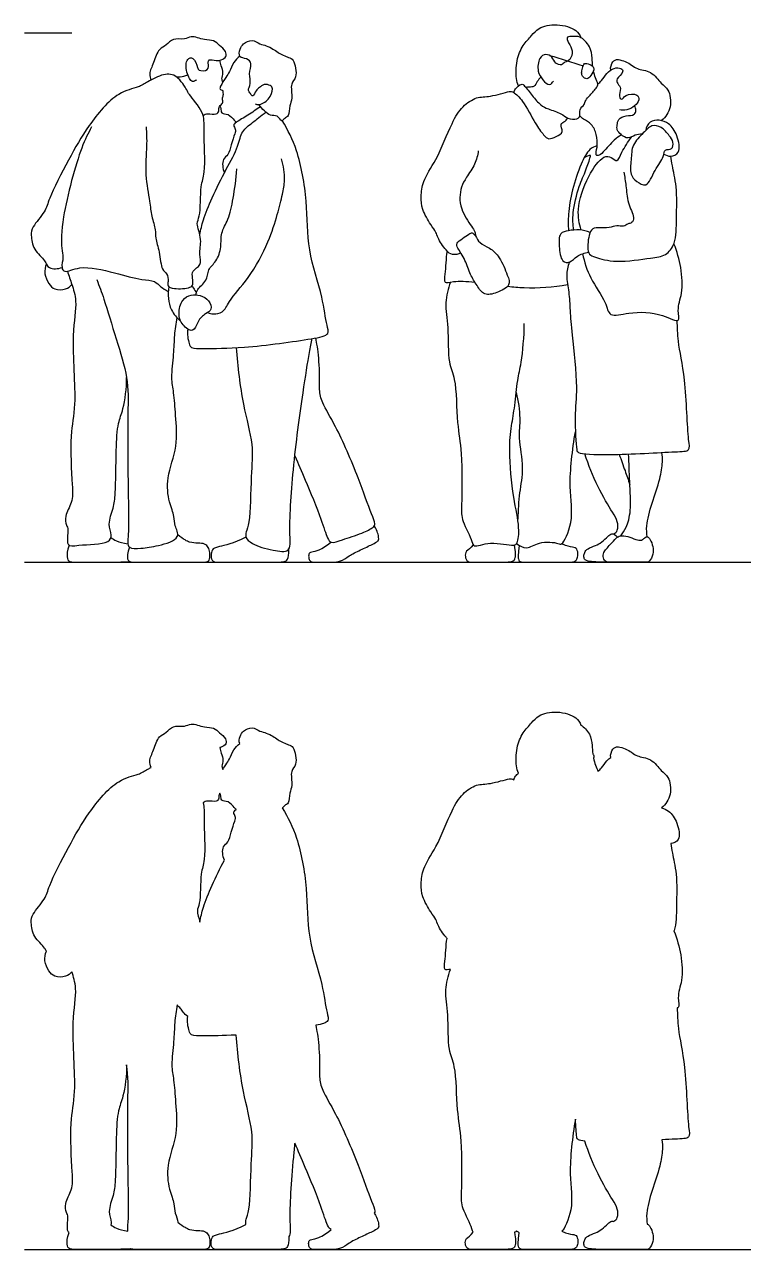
# Model space of a CAD drawing. Header units: millimetres. Extents: x 71.6 to 121.6, y 1.1 to 34.5.
# Drawn here: x 107.972 to 110.284, y 30.583 to 34.522 of the extents above; entities that cross this region are included whole.
import ezdxf

# ---------------------------------------------------------------- set-up
doc = ezdxf.new("R2010")
doc.units = ezdxf.units.MM

msp = doc.modelspace()

# ---------------------------------------------------------------- linework, layer by layer
for points in [[(107.9725, 34.495), (108.1249, 34.495)], [(107.9725, 32.7932), (113.4589, 32.7932)], [(107.9725, 30.5834), (113.4589, 30.5834)]]:
    msp.add_lwpolyline(points)
for points, knots in [([(109.5604, 34.3248), (109.5574, 34.3324), (109.5512, 34.3484), (109.5525, 34.4073), (109.5725, 34.4548), (109.6029, 34.486), (109.6246, 34.5134), (109.6841, 34.527), (109.7477, 34.5076), (109.757, 34.4879), (109.7611, 34.4793)], [0, 0, 0, 0, 0.283038, 0.712404, 1.125836, 1.49474, 1.822881, 2.259993, 2.711597, 3.016029, 3.016029, 3.016029, 3.016029]), ([(108.5251, 34.3434), (108.5214, 34.3409), (108.5102, 34.3316), (108.4907, 34.3688), (108.4906, 34.4128), (108.5177, 34.4182), (108.5289, 34.3837), (108.5312, 34.3736), (108.5665, 34.3711), (108.5622, 34.3975), (108.5641, 34.4125), (108.5893, 34.4038), (108.6044, 34.4076), (108.6236, 34.4172), (108.6199, 34.4374), (108.5991, 34.4546), (108.5811, 34.4725), (108.5504, 34.4707), (108.5077, 34.4882), (108.4878, 34.4715), (108.4481, 34.4801), (108.43, 34.4534), (108.4016, 34.4447), (108.3884, 34.3991), (108.3715, 34.3648), (108.3769, 34.3498), (108.3794, 34.3434)], [0, 0, 0, 0, 0.208315, 0.548519, 0.916453, 1.150456, 1.474956, 1.657639, 1.947152, 2.211364, 2.40069, 2.667261, 2.904916, 3.148846, 3.380225, 3.678245, 3.957445, 4.271942, 4.64709, 4.923525, 5.264369, 5.570689, 5.866985, 6.254035, 6.60628, 6.866829, 6.866829, 6.866829, 6.866829]), ([(108.7139, 34.2669), (108.7176, 34.2654), (108.7262, 34.2611), (108.7604, 34.2787), (108.7726, 34.3152), (108.7637, 34.3269), (108.7414, 34.332), (108.7279, 34.318), (108.7159, 34.3121), (108.707, 34.2856), (108.6986, 34.3014), (108.6885, 34.3098), (108.7025, 34.3328), (108.6916, 34.3627), (108.7061, 34.3958), (108.6876, 34.4142), (108.6592, 34.4141), (108.6647, 34.4445), (108.6746, 34.4608), (108.7045, 34.476), (108.7289, 34.4583), (108.7494, 34.4547), (108.7718, 34.4432), (108.7867, 34.4319), (108.8213, 34.4148), (108.8395, 34.4108), (108.8513, 34.3496), (108.8246, 34.3341), (108.8359, 34.2837), (108.8229, 34.2629), (108.8238, 34.2264), (108.8083, 34.2224), (108.799, 34.2055), (108.7857, 34.2328), (108.7622, 34.2264), (108.7428, 34.2443), (108.7306, 34.2568), (108.7256, 34.2643)], [0, 0, 0, 0, 0.19835, 0.539654, 0.880614, 1.079763, 1.337107, 1.578035, 1.797474, 2.052558, 2.241659, 2.438457, 2.708569, 3.02961, 3.355831, 3.621129, 3.892572, 4.169607, 4.42796, 4.737039, 5.037078, 5.301197, 5.579767, 5.837199, 6.185445, 6.42736, 6.843156, 7.139394, 7.522128, 7.815863, 8.137802, 8.353305, 8.552382, 8.814032, 9.076612, 9.359971, 9.657191, 9.657191, 9.657191, 9.657191]), ([(109.799, 34.3871), (109.798, 34.3957), (109.7965, 34.4175), (109.7933, 34.4509), (109.7586, 34.4863), (109.7376, 34.4818), (109.7122, 34.4852), (109.7215, 34.461), (109.7366, 34.4389), (109.7287, 34.4068), (109.7087, 34.4021), (109.6998, 34.3895), (109.6768, 34.3958), (109.6706, 34.4185), (109.648, 34.4293), (109.6245, 34.4147), (109.6199, 34.3703), (109.6364, 34.3447), (109.6602, 34.3221), (109.6696, 34.3353), (109.6726, 34.34)], [5.187416, 5.187416, 5.187416, 5.187416, 5.434997, 5.784635, 6.161443, 6.426068, 6.668459, 6.909072, 7.214148, 7.516086, 7.76012, 7.96901, 8.216742, 8.48602, 8.747941, 9.02131, 9.384901, 9.708408, 9.998692, 10.230801, 10.230801, 10.230801, 10.230801]), ([(108.6101, 34.3369), (108.6086, 34.3403), (108.605, 34.3479), (108.6135, 34.3667), (108.604, 34.3886), (108.6015, 34.4007), (108.5998, 34.4068)], [0, 0, 0, 0, 0.1917948, 0.4406416, 0.7154057, 0.9638768, 0.9638768, 0.9638768, 0.9638768]), ([(108.6643, 34.4202), (108.6571, 34.4141), (108.6434, 34.4009), (108.6322, 34.3697), (108.6197, 34.3529), (108.6028, 34.325), (108.5989, 34.3139), (108.6067, 34.3104), (108.6098, 34.31)], [0, 0, 0, 0, 0.305192, 0.627262, 0.899348, 1.225417, 1.401378, 1.579126, 1.579126, 1.579126, 1.579126]), ([(109.7682, 34.3895), (109.7667, 34.3847), (109.7636, 34.3727), (109.762, 34.3602), (109.776, 34.3439), (109.791, 34.3523), (109.8019, 34.3725), (109.8039, 34.3839), (109.7902, 34.395), (109.7715, 34.3989), (109.7692, 34.3928), (109.7682, 34.3895)], [0, 0, 0, 0, 0.235583, 0.438572, 0.675698, 0.888701, 1.16229, 1.342689, 1.573509, 1.806892, 1.970779, 1.970779, 1.970779, 1.970779]), ([(109.8566, 34.3753), (109.8556, 34.3844), (109.861, 34.4043), (109.8819, 34.4135), (109.9261, 34.3925), (109.9406, 34.3772), (109.9898, 34.3737), (110.0172, 34.3309), (110.0453, 34.315), (110.0546, 34.2538), (110.0329, 34.2246), (110.0202, 34.2128)], [0, 0, 0, 0, 0.297181, 0.548343, 0.93382, 1.200926, 1.57963, 1.974364, 2.290433, 2.710675, 3.121723, 3.121723, 3.121723, 3.121723]), ([(108.3636, 34.1929), (108.3645, 34.1725), (108.3669, 34.1311), (108.3576, 34.0391), (108.3758, 33.955), (108.3792, 33.9072), (108.395, 33.8621), (108.3921, 33.8345), (108.4079, 33.7911), (108.4111, 33.7338), (108.4318, 33.7223), (108.4352, 33.6964), (108.4306, 33.6795), (108.4548, 33.6703), (108.5044, 33.6739), (108.5153, 33.6856), (108.5132, 33.707), (108.5085, 33.7323), (108.5454, 33.7471), (108.531, 33.7849), (108.5452, 33.8297), (108.5221, 33.8834), (108.5396, 33.9044), (108.5359, 34.0065), (108.5565, 34.043), (108.547, 34.1835), (108.5531, 34.2372), (108.5008, 34.297), (108.4951, 34.3102), (108.4647, 34.3611), (108.4189, 34.3653), (108.3683, 34.3377), (108.3377, 34.3182), (108.266, 34.3058), (108.1733, 34.1946), (108.1172, 34.0924), (108.0505, 33.9652), (108.0413, 33.9208), (107.9969, 33.873), (107.9925, 33.8444), (107.9995, 33.7958), (108.0404, 33.7655), (108.0475, 33.7338), (108.0806, 33.7358), (108.093, 33.7408)], [0, 0, 0, 0, 0.44871, 1.000731, 1.531277, 1.931277, 2.315345, 2.611032, 3.003186, 3.427792, 3.687433, 3.968423, 4.186083, 4.453251, 4.857053, 5.065362, 5.323719, 5.59661, 5.911249, 6.239374, 6.637458, 7.048935, 7.339327, 7.893825, 8.29438, 8.953024, 9.397253, 9.873965, 10.111642, 10.527187, 10.901093, 11.327298, 11.670038, 12.137046, 12.810704, 13.461327, 14.130794, 14.5244, 14.966086, 15.272674, 15.659789, 16.061193, 16.359053, 16.721466, 16.721466, 16.721466, 16.721466]), ([(108.4615, 34.3533), (108.4691, 34.3528), (108.4846, 34.3547), (108.4932, 34.3581), (108.4974, 34.3601)], [0, 0, 0, 0, 0.2749475, 0.487794, 0.487794, 0.487794, 0.487794]), ([(109.5457, 34.3032), (109.5468, 34.3074), (109.5492, 34.3154), (109.5691, 34.3336), (109.5819, 34.3239), (109.604, 34.2923), (109.6312, 34.2623), (109.6555, 34.2496), (109.6984, 34.2375), (109.7164, 34.2187), (109.7489, 34.2155), (109.7607, 34.2277), (109.7539, 34.2496), (109.7733, 34.2635), (109.7742, 34.2784), (109.7907, 34.295), (109.8011, 34.307), (109.8123, 34.3196), (109.817, 34.3309), (109.8076, 34.3501), (109.8029, 34.365), (109.8012, 34.3731)], [0, 0, 0, 0, 0.206898, 0.479821, 0.679258, 1.035125, 1.398432, 1.699318, 2.071184, 2.365941, 2.673339, 2.882573, 3.134969, 3.393068, 3.607884, 3.876026, 4.110459, 4.340021, 4.528643, 4.789866, 5.046768, 5.046768, 5.046768, 5.046768]), ([(109.6318, 34.353), (109.628, 34.3482), (109.6199, 34.3397), (109.6126, 34.3198), (109.5945, 34.3216), (109.5878, 34.3198), (109.5843, 34.3193)], [0, 0, 0, 0, 0.2434735, 0.4893556, 0.713682, 0.8996148, 0.8996148, 0.8996148, 0.8996148]), ([(109.8149, 34.3305), (109.8193, 34.334), (109.8285, 34.3411), (109.8433, 34.3659), (109.8657, 34.3833), (109.8902, 34.3831), (109.9005, 34.3682), (109.8726, 34.3482), (109.8779, 34.3312), (109.8929, 34.3168), (109.8801, 34.292), (109.8933, 34.2766), (109.9034, 34.2989), (109.9436, 34.3006), (109.9497, 34.2785), (109.9343, 34.2581), (109.9086, 34.2451), (109.8924, 34.2461), (109.8848, 34.2478)], [0, 0, 0, 0, 0.23327, 0.536978, 0.83981, 1.106949, 1.302455, 1.608491, 1.828393, 2.072133, 2.357102, 2.552458, 2.794712, 3.128974, 3.361709, 3.639943, 3.942337, 4.21726, 4.21726, 4.21726, 4.21726]), ([(108.5464, 34.2296), (108.5511, 34.2321), (108.5605, 34.238), (108.5896, 34.2301), (108.5988, 34.2434), (108.5952, 34.2604), (108.6135, 34.2675), (108.6066, 34.2842), (108.613, 34.2944), (108.6113, 34.3051), (108.6098, 34.31)], [0, 0, 0, 0, 0.229466, 0.527751, 0.731278, 0.953366, 1.174071, 1.391133, 1.585155, 1.808703, 1.808703, 1.808703, 1.808703]), ([(109.375, 33.7875), (109.367, 33.7832), (109.3464, 33.7786), (109.3264, 33.7959), (109.2996, 33.835), (109.2962, 33.8544), (109.2769, 33.8795), (109.249, 33.9268), (109.2463, 33.9688), (109.2515, 34.0217), (109.2992, 34.0866), (109.3437, 34.2035), (109.3772, 34.2581), (109.4256, 34.2911), (109.4685, 34.2877), (109.5296, 34.3084), (109.5461, 34.3053), (109.578, 34.2745), (109.612, 34.2052), (109.639, 34.1688), (109.6573, 34.1501), (109.6806, 34.1619), (109.7085, 34.1739), (109.6914, 34.2025), (109.7079, 34.2079), (109.7151, 34.217), (109.7193, 34.2212)], [0, 0, 0, 0, 0.296999, 0.585028, 0.972819, 1.223191, 1.536327, 1.957211, 2.325084, 2.723897, 3.237177, 3.876389, 4.33596, 4.746313, 5.128571, 5.574672, 5.795111, 6.158354, 6.669327, 7.057555, 7.319343, 7.599231, 7.884352, 8.159983, 8.36189, 8.602655, 8.602655, 8.602655, 8.602655]), ([(108.536, 33.8458), (108.539, 33.862), (108.5463, 33.8954), (108.5755, 33.9669), (108.6194, 34.0556), (108.6605, 34.1274), (108.6687, 34.1801), (108.7062, 34.2063), (108.7331, 34.2295), (108.7478, 34.2398)], [0, 0, 0, 0, 0.402362, 0.90284, 1.481933, 2.00439, 2.40571, 2.779904, 3.201288, 3.201288, 3.201288, 3.201288]), ([(108.6004, 34.2606), (108.6014, 34.2577), (108.6041, 34.2524), (108.6035, 34.2334), (108.6292, 34.2365), (108.6461, 34.2141), (108.6511, 34.21), (108.6534, 34.2076)], [0, 0, 0, 0, 0.174359, 0.391049, 0.652103, 0.946138, 1.125191, 1.125191, 1.125191, 1.125191]), ([(108.7306, 34.2577), (108.7174, 34.2483), (108.6924, 34.2308), (108.6549, 34.2093), (108.6411, 34.1989), (108.6528, 34.1849), (108.6482, 34.1695), (108.6362, 34.1355), (108.6299, 34.1014), (108.6064, 34.0911), (108.6089, 34.0581), (108.615, 34.0453)], [0, 0, 0, 0, 0.39832, 0.776514, 0.981902, 1.194834, 1.416661, 1.765388, 2.095418, 2.35962, 2.733526, 2.733526, 2.733526, 2.733526]), ([(109.8912, 34.1667), (109.8832, 34.1616), (109.8676, 34.1519), (109.834, 34.1125), (109.8179, 34.0989), (109.8064, 34.1016), (109.8155, 34.1303), (109.8122, 34.1682), (109.798, 34.2024), (109.7689, 34.2163), (109.7615, 34.2246), (109.7577, 34.2284)], [0, 0, 0, 0, 0.303644, 0.71455, 0.968909, 1.113817, 1.400807, 1.762651, 2.103116, 2.415818, 2.644972, 2.644972, 2.644972, 2.644972]), ([(109.9579, 34.1694), (109.9503, 34.1689), (109.9348, 34.1683), (109.9126, 34.1518), (109.8891, 34.167), (109.8756, 34.1822), (109.8776, 34.1987), (109.8798, 34.2194), (109.9054, 34.2298), (109.934, 34.2291), (109.9386, 34.246), (109.9359, 34.2558), (109.9333, 34.26)], [0, 0, 0, 0, 0.272558, 0.55429, 0.838716, 1.08947, 1.314424, 1.560647, 1.850076, 2.142841, 2.353513, 2.572729, 2.572729, 2.572729, 2.572729]), ([(108.1881, 34.1929), (108.1765, 34.1706), (108.1522, 34.1278), (108.0913, 33.9072), (108.0892, 33.8057), (108.099, 33.7742), (108.0894, 33.7415), (108.1022, 33.7208), (108.1546, 33.751), (108.2616, 33.7234), (108.3458, 33.7003), (108.391, 33.6999), (108.4101, 33.6778), (108.4241, 33.6688), (108.4345, 33.6638)], [0, 0, 0, 0, 0.498022, 1.364278, 1.939582, 2.253699, 2.577525, 2.802936, 3.20434, 3.812429, 4.357772, 4.724519, 5.018762, 5.304414, 5.304414, 5.304414, 5.304414]), ([(108.4971, 33.5427), (108.494, 33.5274), (108.5008, 33.4964), (108.5079, 33.4789), (108.5571, 33.4806), (108.6807, 33.4801), (108.8833, 33.5087), (108.9557, 33.5226), (108.9415, 33.5598), (108.9315, 33.6519), (108.8789, 33.7984), (108.884, 33.9514), (108.853, 34.1173), (108.8194, 34.182), (108.8012, 34.2128)], [0, 0, 0, 0, 0.392539, 0.616342, 0.974602, 1.629178, 2.471438, 2.901211, 3.196747, 3.744965, 4.461152, 5.179867, 5.914449, 6.507828, 6.507828, 6.507828, 6.507828]), ([(110.0567, 34.1432), (110.0582, 34.1358), (110.0565, 34.1176), (110.0276, 34.1234), (110.0289, 34.0931), (109.9971, 34.0567), (109.9748, 33.9942), (109.939, 34.0176), (109.9167, 34.0395), (109.9236, 34.0878), (109.9233, 34.1366), (109.9616, 34.1719), (109.9863, 34.201), (110.0216, 34.1941), (110.0447, 34.1645), (110.055, 34.1513), (110.0567, 34.1432)], [0, 0, 0, 0, 0.259558, 0.512988, 0.779102, 1.190566, 1.612395, 1.925072, 2.237064, 2.622485, 3.01734, 3.420121, 3.759975, 4.07337, 4.419064, 4.700211, 4.700211, 4.700211, 4.700211]), ([(110.0274, 34.1053), (110.0339, 34.1012), (110.0494, 34.0956), (110.0824, 34.1082), (110.0726, 34.1667), (110.0459, 34.2049), (110.014, 34.2163), (109.9797, 34.2124), (109.9711, 34.1911), (109.9694, 34.1814)], [0, 0, 0, 0, 0.274933, 0.570228, 0.981925, 1.37139, 1.6938, 2.008467, 2.317794, 2.317794, 2.317794, 2.317794]), ([(109.7618, 33.8608), (109.7556, 33.8823), (109.7454, 33.9284), (109.7793, 34.0321), (109.8291, 34.1011), (109.8582, 34.0969), (109.8799, 34.0756), (109.892, 34.1165), (109.9129, 34.144), (109.9232, 34.1602)], [0, 0, 0, 0, 0.466093, 1.065999, 1.571165, 1.848308, 2.107286, 2.424283, 2.856762, 2.856762, 2.856762, 2.856762]), ([(109.431, 34.1162), (109.4289, 34.1015), (109.4222, 34.0722), (109.3928, 34.0312), (109.3755, 34.0004), (109.3708, 33.9648), (109.3735, 33.9285), (109.4079, 33.874), (109.4211, 33.8573), (109.4218, 33.8467), (109.4216, 33.8422)], [0, 0, 0, 0, 0.380478, 0.782462, 1.121144, 1.451328, 1.799241, 2.252985, 2.51491, 2.725091, 2.725091, 2.725091, 2.725091]), ([(109.8132, 34.1323), (109.8049, 34.1296), (109.7857, 34.1229), (109.7591, 34.0702), (109.7318, 33.9921), (109.7196, 33.9127), (109.72, 33.8766), (109.721, 33.859)], [0, 0, 0, 0, 0.292671, 0.715753, 1.245555, 1.754356, 2.168808, 2.168808, 2.168808, 2.168808]), ([(108.5611, 33.5959), (108.5671, 33.5935), (108.5797, 33.5903), (108.6133, 33.5943), (108.6296, 33.6366), (108.6972, 33.7069), (108.7574, 33.8207), (108.7849, 33.9081), (108.802, 33.976), (108.8111, 34.0213), (108.8052, 34.0681), (108.7984, 34.09)], [0, 0, 0, 0, 0.251996, 0.558802, 0.921605, 1.487346, 2.144044, 2.697556, 3.166065, 3.555511, 4.030411, 4.030411, 4.030411, 4.030411]), ([(109.7378, 33.8611), (109.7356, 33.8793), (109.7326, 33.9155), (109.7536, 34.0024), (109.7768, 34.0504), (109.7902, 34.0929), (109.7943, 34.1036), (109.7769, 34.0978), (109.7714, 34.0933)], [0, 0, 0, 0, 0.421817, 0.952607, 1.387851, 1.759904, 1.892041, 2.154576, 2.154576, 2.154576, 2.154576]), ([(109.8988, 34.047), (109.9012, 34.0323), (109.9071, 34.0029), (109.9088, 33.9491), (109.9343, 33.9046), (109.9259, 33.8824), (109.9115, 33.8826), (109.8983, 33.8699), (109.8751, 33.8777), (109.8524, 33.866), (109.8165, 33.869), (109.7885, 33.8669), (109.7812, 33.8077), (109.7861, 33.7812), (109.8101, 33.7723), (109.8776, 33.7533), (109.9825, 33.7721), (110.0343, 33.7761), (110.0678, 33.8193), (110.0678, 33.9002), (110.0708, 33.9977), (110.0546, 34.0663), (110.0515, 34.0884), (110.0497, 34.0988)], [0, 0, 0, 0, 0.380711, 0.801843, 1.203529, 1.444087, 1.643658, 1.873775, 2.138432, 2.42248, 2.763472, 3.035259, 3.454874, 3.740762, 4.001308, 4.476372, 5.070995, 5.471392, 5.857378, 6.366922, 6.941824, 7.412719, 7.733096, 7.733096, 7.733096, 7.733096]), ([(108.524, 33.6529), (108.5251, 33.6589), (108.5258, 33.6725), (108.5618, 33.6969), (108.5604, 33.7356), (108.5911, 33.7602), (108.6066, 33.8067), (108.6016, 33.8529), (108.6304, 33.8962), (108.6436, 33.9646), (108.6532, 34.0258), (108.6553, 34.0574)], [0, 0, 0, 0, 0.243826, 0.601739, 0.940495, 1.286784, 1.680798, 2.06404, 2.463514, 2.940376, 3.498619, 3.498619, 3.498619, 3.498619]), ([(109.4216, 33.8422), (109.4181, 33.8472), (109.4107, 33.8548), (109.4009, 33.847), (109.3561, 33.8204), (109.3658, 33.802), (109.3907, 33.7632), (109.4046, 33.718), (109.426, 33.6836), (109.4495, 33.6482), (109.4903, 33.6587), (109.5375, 33.6809), (109.5239, 33.7182), (109.502, 33.7739), (109.4692, 33.8046), (109.4343, 33.8169), (109.4262, 33.8354), (109.4216, 33.8422)], [0, 0, 0, 0, 0.216847, 0.407366, 0.800352, 1.023541, 1.408492, 1.805913, 2.172663, 2.516847, 2.871492, 3.254069, 3.577343, 4.022293, 4.402723, 4.738271, 5.031357, 5.031357, 5.031357, 5.031357]), ([(109.7905, 33.8534), (109.7795, 33.8577), (109.7564, 33.8635), (109.7221, 33.8597), (109.6894, 33.8527), (109.6905, 33.8084), (109.6961, 33.758), (109.7277, 33.7544), (109.7478, 33.7807), (109.773, 33.7874), (109.7856, 33.7895)], [0, 0, 0, 0, 0.337746, 0.676111, 0.972641, 1.334387, 1.726758, 1.994762, 2.311418, 2.663297, 2.663297, 2.663297, 2.663297]), ([(109.3308, 33.7933), (109.3266, 33.769), (109.326, 33.7241), (109.3182, 33.6872), (109.3522, 33.6982), (109.3937, 33.6965), (109.4197, 33.6939)], [0, 0, 0, 0, 0.489723, 0.779048, 1.075985, 1.489236, 1.489236, 1.489236, 1.489236]), ([(109.7659, 33.7848), (109.7725, 33.7581), (109.787, 33.7058), (109.8418, 33.6347), (109.8505, 33.5771), (109.9195, 33.6), (110.0174, 33.5961), (110.084, 33.5565), (110.0682, 33.6079), (110.0895, 33.6586), (110.0843, 33.7419), (110.07, 33.7925), (110.0597, 33.8172)], [0, 0, 0, 0, 0.517007, 1.058222, 1.43432, 1.866206, 2.460407, 2.87356, 3.193448, 3.623648, 4.138021, 4.647854, 4.647854, 4.647854, 4.647854]), ([(109.7233, 33.7579), (109.7189, 33.744), (109.7117, 33.7142), (109.7235, 33.661), (109.7257, 33.5997), (109.7319, 33.5228), (109.7525, 33.3505), (109.7385, 33.2692), (109.7462, 33.1568), (109.7512, 33.1412), (109.8611, 33.1356), (110.0537, 33.1488), (110.1148, 33.1491), (110.1029, 33.1944), (110.0999, 33.3826), (110.0716, 33.4997), (110.0711, 33.5479), (110.0706, 33.5699)], [0, 0, 0, 0, 0.377963, 0.794426, 1.231512, 1.741722, 2.480289, 3.041211, 3.619261, 3.80808, 4.376103, 5.204542, 5.584082, 5.907215, 6.695583, 7.337317, 7.800036, 7.800036, 7.800036, 7.800036]), ([(108.0428, 33.7525), (108.039, 33.7425), (108.0348, 33.7206), (108.0489, 33.6882), (108.0681, 33.6679), (108.106, 33.6684), (108.119, 33.6801), (108.1245, 33.6863)], [0, 0, 0, 0, 0.3241, 0.657357, 0.951698, 1.28581, 1.571954, 1.571954, 1.571954, 1.571954]), ([(108.1102, 33.7286), (108.1156, 33.7148), (108.1245, 33.6856), (108.1438, 33.6285), (108.12, 33.5207), (108.1423, 33.2969), (108.1157, 33.2068), (108.126, 33.0439), (108.1285, 32.987), (108.1003, 32.9436), (108.1064, 32.9112), (108.1155, 32.899), (108.1029, 32.8398), (108.1475, 32.8501), (108.2463, 32.8507), (108.2538, 32.8823), (108.2388, 32.9153), (108.2594, 32.9689), (108.2661, 33.0164), (108.2666, 33.1521), (108.271, 33.2392), (108.2923, 33.2858), (108.3006, 33.3531), (108.3007, 33.3866)], [0, 0, 0, 0, 0.382785, 0.806924, 1.412177, 2.260961, 2.844843, 3.559304, 3.995579, 4.390191, 4.697911, 4.927199, 5.314725, 5.648292, 6.172302, 6.449229, 6.814003, 7.237399, 7.640601, 8.308921, 8.844386, 9.248821, 9.822567, 9.822567, 9.822567, 9.822567]), ([(108.2047, 33.7017), (108.2128, 33.6808), (108.2294, 33.638), (108.2668, 33.509), (108.3078, 33.3851), (108.3037, 33.2677), (108.3047, 33.031), (108.3087, 32.8903), (108.3, 32.8347), (108.3517, 32.838), (108.399, 32.8444), (108.4791, 32.8677), (108.4533, 32.911), (108.4554, 32.9412), (108.4353, 32.9888), (108.4264, 33.0674), (108.4673, 33.1655), (108.458, 33.2628), (108.4533, 33.3379), (108.4426, 33.3864), (108.4534, 33.4619), (108.4542, 33.5219), (108.4597, 33.5606), (108.4627, 33.5795)], [0, 0, 0, 0, 0.469809, 1.131636, 1.781739, 2.403793, 3.293767, 3.986406, 4.34437, 4.696938, 5.129399, 5.597133, 5.938088, 6.253401, 6.654204, 7.158514, 7.745511, 8.313786, 8.80384, 9.206176, 9.700046, 10.149883, 10.583264, 10.583264, 10.583264, 10.583264]), ([(108.4365, 33.6789), (108.434, 33.6664), (108.4331, 33.6403), (108.4422, 33.6033), (108.4623, 33.5782), (108.4744, 33.5684)], [0, 0, 0, 0, 0.354213, 0.704956, 1.0963, 1.0963, 1.0963, 1.0963]), ([(108.5103, 33.6811), (108.5122, 33.679), (108.5158, 33.6747), (108.5224, 33.664), (108.5249, 33.6583)], [0, 0, 0, 0, 0.165836, 0.4136786, 0.4136786, 0.4136786, 0.4136786]), ([(109.3419, 33.6939), (109.334, 33.6726), (109.3209, 33.6258), (109.3368, 33.5488), (109.3319, 33.4332), (109.3609, 33.384), (109.361, 33.2348), (109.381, 33.1496), (109.3772, 32.9763), (109.3764, 32.9281), (109.4126, 32.863), (109.414, 32.8382), (109.4721, 32.8634), (109.5433, 32.8433), (109.5592, 32.8547), (109.5646, 32.9111), (109.5419, 33.002), (109.5283, 33.1495), (109.537, 33.2305), (109.5493, 33.2962), (109.5562, 33.3798), (109.5713, 33.4357), (109.5786, 33.5193), (109.579, 33.5609)], [0, 0, 0, 0, 0.469486, 0.98256, 1.579621, 2.016272, 2.685294, 3.260009, 3.989109, 4.407254, 4.883768, 5.110398, 5.527841, 6.016421, 6.228674, 6.626615, 7.194354, 7.890227, 8.403301, 8.86784, 9.378813, 9.820766, 10.457113, 10.457113, 10.457113, 10.457113]), ([(109.5256, 33.6803), (109.5429, 33.6783), (109.606, 33.6724), (109.6719, 33.6782), (109.7181, 33.6858)], [2.0297807, 2.0297807, 2.0297807, 2.0297807, 2.2882667, 2.9631953, 2.9631953, 2.9631953, 2.9631953]), ([(108.5084, 33.6517), (108.4983, 33.6494), (108.4765, 33.6379), (108.4651, 33.5915), (108.4769, 33.5564), (108.5162, 33.5266), (108.5281, 33.5698), (108.5521, 33.5918), (108.5776, 33.6041), (108.5661, 33.6367), (108.5378, 33.6528), (108.5179, 33.6539), (108.5084, 33.6517)], [0, 0, 0, 0, 0.324172, 0.703442, 1.057968, 1.396217, 1.725404, 2.062656, 2.33881, 2.638804, 2.962352, 3.269661, 3.269661, 3.269661, 3.269661]), ([(108.6523, 33.4827), (108.6578, 33.422), (108.6709, 33.304), (108.71, 33.1715), (108.6992, 33.0738), (108.6988, 32.925), (108.6851, 32.8924), (108.6811, 32.8721), (108.7053, 32.8484), (108.7681, 32.831), (108.8308, 32.8224), (108.822, 32.8934), (108.8343, 33.0974), (108.8656, 33.3272), (108.8871, 33.4641), (108.8941, 33.4971), (108.8972, 33.512)], [0, 0, 0, 0, 0.774497, 1.433086, 2.01729, 2.70753, 3.03954, 3.272438, 3.58087, 4.059755, 4.458695, 4.863189, 5.690904, 6.594701, 7.250616, 7.638863, 7.638863, 7.638863, 7.638863]), ([(108.8414, 33.1353), (108.8527, 33.1093), (108.8741, 33.0589), (108.9261, 32.9354), (108.9438, 32.8734), (108.9576, 32.8517), (108.997, 32.8669), (109.055, 32.8845), (109.0939, 32.9035), (109.1013, 32.9173), (109.0848, 32.9547), (109.0452, 33.068), (108.9775, 33.2263), (108.9294, 33.3021), (108.9181, 33.3486), (108.9231, 33.4047), (108.9146, 33.4861), (108.9106, 33.5047), (108.9087, 33.514)], [0, 0, 0, 0, 0.527916, 1.194518, 1.652842, 1.898305, 2.243402, 2.709802, 3.076972, 3.273217, 3.607876, 4.243224, 5.011613, 5.546893, 5.923755, 6.360253, 6.873696, 7.179554, 7.179554, 7.179554, 7.179554]), ([(109.5529, 33.3388), (109.5592, 33.3116), (109.5682, 33.2549), (109.558, 33.193), (109.5791, 33.0952), (109.5615, 33.0174), (109.5593, 32.9598), (109.5578, 32.9315)], [0, 0, 0, 0, 0.520611, 0.975345, 1.533601, 2.045806, 2.571256, 2.571256, 2.571256, 2.571256]), ([(109.5544, 32.8531), (109.5634, 32.846), (109.5882, 32.831), (109.6246, 32.8618), (109.6869, 32.8563), (109.7019, 32.8447), (109.7411, 32.9302), (109.7185, 33.0365), (109.7339, 33.1543), (109.7432, 33.2127)], [0, 0, 0, 0, 0.334814, 0.715337, 1.153499, 1.348577, 1.839562, 2.452543, 3.211158, 3.211158, 3.211158, 3.211158]), ([(109.8669, 32.8834), (109.8715, 32.8867), (109.8811, 32.8951), (109.8799, 32.926), (109.861, 32.9553), (109.8112, 33.0383), (109.7853, 33.1054), (109.7739, 33.1416)], [0, 0, 0, 0, 0.234304, 0.529587, 0.863539, 1.417159, 2.02452, 2.02452, 2.02452, 2.02452]), ([(109.8841, 33.1397), (109.8903, 33.1223), (109.9027, 33.0875), (109.9131, 33.058), (109.9182, 33.0432)], [0, 0, 0, 0, 0.4240253, 0.8144104, 0.8144104, 0.8144104, 0.8144104]), ([(109.8892, 32.8776), (109.8958, 32.8863), (109.9085, 32.9058), (109.9243, 32.9613), (109.9166, 33.0536), (109.9157, 33.1112), (109.9142, 33.1408)], [0, 0, 0, 0, 0.325753, 0.749723, 1.298243, 1.834958, 1.834958, 1.834958, 1.834958]), ([(109.9738, 32.8751), (109.9725, 32.8868), (109.97, 32.9116), (109.989, 32.9849), (110.0158, 33.0579), (110.0243, 33.114), (110.0225, 33.1357), (110.0212, 33.146)], [0, 0, 0, 0, 0.338473, 0.829282, 1.344884, 1.766147, 2.083861, 2.083861, 2.083861, 2.083861]), ([(108.9587, 32.8574), (108.9309, 32.8357), (108.9099, 32.8279), (108.8891, 32.8251), (108.8854, 32.8176), (108.8859, 32.8003), (108.8949, 32.7932), (108.9106, 32.7932), (108.9372, 32.7932), (108.9906, 32.7932), (109.0132, 32.8134), (109.0517, 32.8325), (109.0943, 32.8519), (109.1094, 32.8607), (109.1125, 32.8669), (109.1077, 32.8922), (109.0967, 32.9097)], [0.002965, 0.002965, 0.002965, 0.002965, 0.09256, 0.185119, 0.277679, 0.370239, 0.462798, 0.555358, 0.647918, 0.740477, 0.833037, 0.925597, 1.018156, 1.110716, 1.203276, 1.289643, 1.289643, 1.289643, 1.289643]), ([(110.0497, 31.889), (110.0587, 31.8893), (110.0824, 31.8984), (110.0726, 31.9569), (110.0476, 31.9926), (110.0283, 32.0012), (110.0202, 32.003), (110.0329, 32.0148), (110.0546, 32.044), (110.0453, 32.1052), (110.0172, 32.1211), (109.9898, 32.1639), (109.9406, 32.1674), (109.9261, 32.1827), (109.8819, 32.2037), (109.861, 32.1945), (109.8556, 32.1746), (109.8566, 32.1655), (109.8522, 32.1626), (109.841, 32.1521), (109.8285, 32.1313), (109.8193, 32.1242), (109.8149, 32.1207), (109.8145, 32.1262), (109.8076, 32.1403), (109.8029, 32.1552), (109.8012, 32.1633), (109.8027, 32.1673), (109.8035, 32.1716), (109.8002, 32.176), (109.799, 32.1773), (109.798, 32.1859), (109.7965, 32.2077), (109.7934, 32.2396), (109.7709, 32.2639), (109.7611, 32.2695), (109.757, 32.2781), (109.7477, 32.2978), (109.6841, 32.3172), (109.6246, 32.3036), (109.6029, 32.2762), (109.5725, 32.245), (109.5525, 32.1975), (109.5512, 32.1386), (109.5574, 32.1226), (109.5604, 32.115), (109.5568, 32.1122), (109.5486, 32.1036), (109.5468, 32.0976), (109.5457, 32.0934), (109.5454, 32.0936), (109.5405, 32.0966), (109.5296, 32.0986), (109.4685, 32.0779), (109.4256, 32.0813), (109.3772, 32.0483), (109.3437, 31.9937), (109.2992, 31.8768), (109.2515, 31.8119), (109.2463, 31.759), (109.249, 31.717), (109.2769, 31.6697), (109.2962, 31.6446), (109.2996, 31.6252), (109.3194, 31.5962), (109.3297, 31.5847), (109.3308, 31.5835), (109.3266, 31.5592), (109.326, 31.5143), (109.3187, 31.48), (109.3334, 31.4826), (109.3419, 31.4841), (109.334, 31.4628), (109.3209, 31.416), (109.3368, 31.339), (109.3319, 31.2234), (109.3609, 31.1742), (109.361, 31.025), (109.381, 30.9398), (109.3772, 30.7665), (109.3764, 30.7183), (109.4101, 30.6578), (109.413, 30.6415), (109.4145, 30.639), (109.4057, 30.628), (109.3898, 30.6189), (109.3882, 30.6017), (109.3946, 30.5834), (109.4154, 30.5834), (109.4844, 30.5834), (109.5328, 30.5834), (109.5445, 30.5876), (109.5504, 30.5932), (109.5524, 30.6159), (109.5474, 30.6386), (109.5506, 30.6393), (109.5527, 30.6408), (109.5544, 30.6433), (109.557, 30.6412), (109.5599, 30.6392), (109.5629, 30.6373), (109.5589, 30.6098), (109.5589, 30.5904), (109.5654, 30.5834), (109.5933, 30.5834), (109.6592, 30.5834), (109.7186, 30.5834), (109.74, 30.5834), (109.7489, 30.5926), (109.7522, 30.6067), (109.7495, 30.6278), (109.7361, 30.6326), (109.7167, 30.6337), (109.6991, 30.6423), (109.708, 30.6482), (109.7411, 30.7206), (109.7185, 30.8267), (109.7339, 30.9445), (109.7432, 31.0029), (109.7442, 30.9787), (109.7471, 30.9444), (109.7498, 30.9358), (109.7641, 30.9329), (109.7739, 30.9318), (109.7853, 30.8956), (109.8112, 30.8285), (109.861, 30.7455), (109.8799, 30.7162), (109.8811, 30.6853), (109.8715, 30.6769), (109.8669, 30.6736), (109.8645, 30.6745), (109.857, 30.6748), (109.8495, 30.6679), (109.8274, 30.6466), (109.8092, 30.637), (109.7804, 30.627), (109.7723, 30.6152), (109.7699, 30.602), (109.7715, 30.5934), (109.782, 30.5834), (109.8395, 30.5834), (109.8538, 30.5835), (109.8575, 30.5834), (109.8766, 30.5834), (109.9478, 30.5834), (109.9731, 30.5834), (109.9811, 30.5834), (109.994, 30.6093), (109.9938, 30.6332), (109.9833, 30.6579), (109.9769, 30.6645), (109.9741, 30.6653), (109.9738, 30.6653), (109.9725, 30.677), (109.97, 30.7018), (109.989, 30.7751), (110.0158, 30.8481), (110.0243, 30.9042), (110.0225, 30.9259), (110.0212, 30.9362), (110.0369, 30.937), (110.0788, 30.9391), (110.1148, 30.9393), (110.1029, 30.9846), (110.0999, 31.1728), (110.0716, 31.2899), (110.0711, 31.3381), (110.0706, 31.3601), (110.0719, 31.3601), (110.0792, 31.3624), (110.0682, 31.3981), (110.0895, 31.4488), (110.0843, 31.5321), (110.07, 31.5827), (110.0597, 31.6074), (110.0599, 31.6079), (110.0678, 31.6301), (110.0678, 31.6904), (110.0708, 31.7879), (110.0546, 31.8565), (110.0515, 31.8786), (110.0497, 31.889)], [0.274933, 0.274933, 0.274933, 0.274933, 0.570228, 0.981925, 1.37139, 1.620344, 1.620344, 1.620344, 2.031393, 2.451634, 2.767703, 3.162438, 3.541142, 3.808248, 4.193725, 4.444887, 4.742068, 4.742068, 4.742068, 4.911212, 5.21492, 5.448191, 5.448191, 5.448191, 5.709413, 5.966316, 5.966316, 5.966316, 6.146716, 6.226275, 6.226275, 6.226275, 6.473855, 6.823494, 7.155798, 7.155798, 7.155798, 7.46023, 7.911833, 8.348946, 8.677087, 9.045991, 9.459422, 9.888789, 10.171827, 10.171827, 10.171827, 10.321243, 10.528141, 10.528141, 10.528141, 10.540739, 10.761178, 11.207279, 11.589537, 11.99989, 12.459461, 13.098672, 13.611952, 14.010765, 14.378638, 14.799523, 15.112658, 15.36303, 15.750822, 15.799418, 15.799418, 15.799418, 16.289141, 16.578466, 16.800117, 16.800117, 16.800117, 17.269603, 17.782677, 18.379739, 18.816389, 19.485412, 20.060126, 20.789227, 21.207371, 21.683885, 21.831096, 21.831096, 21.831096, 21.929814, 22.028533, 22.127252, 22.22597, 22.324689, 22.423407, 22.522126, 22.620844, 22.719563, 22.719563, 22.719563, 22.852785, 22.852785, 22.852785, 22.950323, 22.950323, 22.950323, 23.04861, 23.146897, 23.245184, 23.343471, 23.441758, 23.540046, 23.638333, 23.73662, 23.834907, 23.933194, 24.031482, 24.031482, 24.031482, 24.519183, 25.132164, 25.890778, 25.890778, 25.890778, 26.244041, 26.432861, 26.62868, 26.62868, 26.62868, 27.236041, 27.789661, 28.123613, 28.418896, 28.6532, 28.6532, 28.6532, 28.685772, 28.76431, 28.842848, 28.921386, 28.999924, 29.078462, 29.157, 29.235538, 29.314076, 29.392614, 29.392614, 29.392614, 29.422665, 29.515504, 29.608342, 29.701181, 29.79402, 29.886858, 29.979697, 30.072536, 30.082092, 30.082092, 30.082092, 30.420565, 30.911374, 31.426976, 31.848239, 32.165953, 32.165953, 32.165953, 32.363503, 32.743043, 33.066176, 33.854544, 34.496278, 34.958997, 34.958997, 34.958997, 35.016163, 35.336051, 35.766251, 36.280624, 36.790457, 36.790457, 36.790457, 36.803284, 37.312828, 37.88773, 38.358625, 38.679002, 38.679002, 38.679002, 38.679002]), ([(108.9587, 30.6476), (108.9309, 30.6259), (108.9099, 30.6181), (108.8891, 30.6153), (108.8854, 30.6078), (108.8859, 30.5905), (108.8949, 30.5834), (108.9106, 30.5834), (108.9372, 30.5834), (108.9906, 30.5834), (109.0132, 30.6036), (109.0517, 30.6227), (109.0943, 30.6421), (109.1094, 30.6509), (109.1125, 30.6571), (109.1077, 30.6824), (109.0967, 30.6999), (109.0979, 30.7019), (109.1002, 30.71), (109.0848, 30.7449), (109.0452, 30.8582), (108.9775, 31.0165), (108.9294, 31.0923), (108.9181, 31.1388), (108.9231, 31.1949), (108.9146, 31.2763), (108.9106, 31.2949), (108.9087, 31.3042), (108.9291, 31.308), (108.9548, 31.3152), (108.9415, 31.35), (108.9315, 31.4421), (108.8789, 31.5886), (108.884, 31.7416), (108.853, 31.9075), (108.8194, 31.9722), (108.8012, 32.003), (108.8037, 32.0041), (108.8091, 32.0129), (108.8238, 32.0166), (108.8229, 32.0531), (108.8359, 32.0739), (108.8246, 32.1243), (108.8513, 32.1398), (108.8395, 32.201), (108.8213, 32.205), (108.7867, 32.2221), (108.7718, 32.2334), (108.7494, 32.2449), (108.7289, 32.2485), (108.7045, 32.2662), (108.6746, 32.251), (108.6649, 32.2351), (108.6613, 32.2159), (108.6643, 32.2104), (108.6571, 32.2043), (108.6434, 32.1911), (108.6322, 32.1599), (108.6218, 32.146), (108.6132, 32.1322), (108.6101, 32.1271), (108.6086, 32.1305), (108.605, 32.1381), (108.6135, 32.1569), (108.604, 32.1788), (108.6015, 32.1909), (108.5998, 32.197), (108.6015, 32.1974), (108.6087, 32.2), (108.6236, 32.2074), (108.6199, 32.2276), (108.5991, 32.2448), (108.5811, 32.2627), (108.5504, 32.2609), (108.5077, 32.2784), (108.4878, 32.2617), (108.4481, 32.2703), (108.43, 32.2436), (108.4016, 32.2349), (108.3884, 32.1893), (108.3715, 32.155), (108.3769, 32.14), (108.3794, 32.1336), (108.3758, 32.1316), (108.3601, 32.1226), (108.3377, 32.1084), (108.266, 32.096), (108.1733, 31.9848), (108.1172, 31.8826), (108.0505, 31.7554), (108.0413, 31.711), (107.9969, 31.6632), (107.9925, 31.6346), (107.9995, 31.586), (108.0335, 31.5608), (108.0411, 31.5458), (108.0428, 31.5427), (108.039, 31.5327), (108.0348, 31.5108), (108.0489, 31.4784), (108.0681, 31.4581), (108.106, 31.4586), (108.119, 31.4703), (108.1245, 31.4765), (108.1297, 31.4603), (108.1438, 31.4187), (108.12, 31.3109), (108.1423, 31.0871), (108.1157, 30.997), (108.126, 30.8341), (108.1285, 30.7772), (108.1003, 30.7338), (108.1064, 30.7014), (108.1155, 30.6892), (108.1065, 30.6469), (108.1143, 30.6387), (108.1156, 30.6378), (108.1089, 30.6201), (108.1084, 30.5964), (108.114, 30.5834), (108.1477, 30.5834), (108.199, 30.5834), (108.27, 30.5834), (108.3121, 30.5854), (108.3131, 30.5851), (108.3201, 30.5834), (108.3397, 30.5834), (108.4298, 30.5834), (108.539, 30.5834), (108.5633, 30.5834), (108.5691, 30.5965), (108.5683, 30.6154), (108.5637, 30.6313), (108.5534, 30.6434), (108.5306, 30.6447), (108.5026, 30.6456), (108.4858, 30.6559), (108.465, 30.6708), (108.4659, 30.6801), (108.4534, 30.7028), (108.4554, 30.7314), (108.4353, 30.779), (108.4264, 30.8576), (108.4673, 30.9557), (108.458, 31.053), (108.4533, 31.1281), (108.4426, 31.1766), (108.4534, 31.2521), (108.4542, 31.3121), (108.4597, 31.3508), (108.4627, 31.3697), (108.4664, 31.3657), (108.4703, 31.3619), (108.4744, 31.3586), (108.4764, 31.3545), (108.4823, 31.3452), (108.4917, 31.3364), (108.4971, 31.3329), (108.494, 31.3176), (108.5008, 31.2866), (108.5079, 31.2691), (108.5527, 31.2706), (108.6101, 31.2706), (108.6523, 31.2729), (108.6578, 31.2122), (108.6709, 31.0942), (108.71, 30.9617), (108.6992, 30.864), (108.6988, 30.7152), (108.6851, 30.6826), (108.6825, 30.6695), (108.6842, 30.6641), (108.6431, 30.6426), (108.5877, 30.6318), (108.5756, 30.6252), (108.5706, 30.6036), (108.5762, 30.5834), (108.5992, 30.5834), (108.6592, 30.5834), (108.7668, 30.5834), (108.8101, 30.5834), (108.8229, 30.5914), (108.8219, 30.6248), (108.8283, 30.6332), (108.8222, 30.6871), (108.83, 30.8162), (108.8398, 30.9106), (108.8414, 30.9255), (108.8527, 30.8995), (108.8741, 30.8491), (108.9261, 30.7256), (108.9438, 30.6637), (108.9531, 30.6491), (108.9587, 30.6476)], [0.002965, 0.002965, 0.002965, 0.002965, 0.09256, 0.185119, 0.277679, 0.370239, 0.462798, 0.555358, 0.647918, 0.740477, 0.833037, 0.925597, 1.018156, 1.110716, 1.203276, 1.289643, 1.289643, 1.289643, 1.409091, 1.74375, 2.379097, 3.147487, 3.682766, 4.059629, 4.496127, 5.00957, 5.315427, 5.315427, 5.315427, 5.66534, 5.960876, 6.509094, 7.225281, 7.943996, 8.678578, 9.271957, 9.271957, 9.271957, 9.432403, 9.647906, 9.969845, 10.26358, 10.646314, 10.942552, 11.358348, 11.600263, 11.948509, 12.205941, 12.484511, 12.74863, 13.048669, 13.357748, 13.616101, 13.875785, 13.875785, 13.875785, 14.180977, 14.503047, 14.775133, 14.943411, 14.943411, 14.943411, 15.135206, 15.384053, 15.658817, 15.907288, 15.907288, 15.907288, 15.983768, 16.227698, 16.459077, 16.757097, 17.036297, 17.350794, 17.725942, 18.002376, 18.343221, 18.64954, 18.945837, 19.332887, 19.685132, 19.945681, 19.945681, 19.945681, 20.040643, 20.383383, 20.85039, 21.524049, 22.174672, 22.844139, 23.237745, 23.67943, 23.986019, 24.373134, 24.774538, 24.887562, 24.887562, 24.887562, 25.211662, 25.544919, 25.83926, 26.173373, 26.459517, 26.459517, 26.459517, 26.883656, 27.488908, 28.337693, 28.921575, 29.636035, 30.072311, 30.466923, 30.774643, 31.003931, 31.391457, 31.453366, 31.453366, 31.453366, 31.620644, 31.787923, 31.955201, 32.12248, 32.289758, 32.289758, 32.289758, 32.311593, 32.429725, 32.547856, 32.665988, 32.78412, 32.902251, 33.020383, 33.138515, 33.256646, 33.374778, 33.49291, 33.611041, 33.611041, 33.611041, 33.897032, 34.212345, 34.613148, 35.117458, 35.704455, 36.27273, 36.762784, 37.16512, 37.65899, 38.108827, 38.542208, 38.542208, 38.542208, 38.675433, 38.675433, 38.675433, 38.800373, 38.970334, 38.970334, 38.970334, 39.362874, 39.586676, 39.944936, 40.488126, 40.488126, 40.488126, 41.262623, 41.921212, 42.505417, 43.195656, 43.527666, 43.760564, 43.760564, 43.760564, 43.921761, 44.082957, 44.244153, 44.405349, 44.566545, 44.727741, 44.888938, 45.050134, 45.21133, 45.21133, 45.21133, 45.579597, 46.407311, 46.563468, 46.563468, 46.563468, 47.091384, 47.757986, 48.21631, 48.460589, 48.460589, 48.460589, 48.460589]), ([(108.6534, 31.9978), (108.6484, 31.9945), (108.6411, 31.9891), (108.6528, 31.9751), (108.6482, 31.9597), (108.6362, 31.9257), (108.6299, 31.8916), (108.6064, 31.8813), (108.6089, 31.8483), (108.615, 31.8355), (108.6012, 31.8089), (108.5741, 31.7536), (108.5463, 31.6856), (108.539, 31.6522), (108.536, 31.636), (108.5329, 31.6495), (108.5237, 31.6754), (108.5396, 31.6946), (108.5359, 31.7967), (108.5565, 31.8332), (108.5476, 31.966), (108.5507, 32.0052), (108.5464, 32.0198), (108.5511, 32.0223), (108.5605, 32.0282), (108.5896, 32.0203), (108.5988, 32.0336), (108.5963, 32.0457), (108.5999, 32.0502), (108.6004, 32.0508), (108.6014, 32.0479), (108.6041, 32.0426), (108.6035, 32.0236), (108.6292, 32.0267), (108.6461, 32.0043), (108.6511, 32.0002), (108.6534, 31.9978)], [0.776514, 0.776514, 0.776514, 0.776514, 0.981902, 1.194834, 1.416661, 1.765388, 2.095418, 2.35962, 2.733526, 2.733526, 2.733526, 3.240914, 3.741391, 4.143753, 4.143753, 4.143753, 4.445214, 4.735606, 5.290104, 5.690659, 6.349303, 6.710811, 6.710811, 6.710811, 6.940277, 7.238563, 7.442089, 7.664177, 7.701328, 7.701328, 7.701328, 7.875687, 8.092376, 8.353431, 8.647466, 8.826519, 8.826519, 8.826519, 8.826519]), ([(108.2503, 30.6623), (108.2509, 30.6649), (108.2513, 30.678), (108.2388, 30.7055), (108.2594, 30.7591), (108.2661, 30.8066), (108.2666, 30.9423), (108.271, 31.0294), (108.2923, 31.076), (108.3006, 31.1433), (108.3007, 31.1768), (108.3066, 31.14), (108.3037, 31.0579), (108.3047, 30.8212), (108.3084, 30.6902), (108.3037, 30.65), (108.3047, 30.6427), (108.2721, 30.6477), (108.2593, 30.6551), (108.2503, 30.6623)], [6.349688, 6.349688, 6.349688, 6.349688, 6.449229, 6.814003, 7.237399, 7.640601, 8.308921, 8.844386, 9.248821, 9.822567, 9.822567, 9.822567, 10.44462, 11.334595, 12.027234, 12.251849, 12.251849, 12.251849, 12.446246, 12.446246, 12.446246, 12.446246])]:
    msp.add_open_spline(points, degree=3, knots=knots)
for points in [[(109.66, 34.4227), (109.696, 34.4116), (109.7321, 34.4006), (109.7682, 34.3895)], [(108.2503, 32.8721), (108.2593, 32.8649), (108.2721, 32.8575), (108.3047, 32.8525)], [(108.31, 32.8416), (108.3035, 32.8213), (108.3015, 32.8002), (108.3127, 32.7932), (108.3397, 32.7932), (108.4298, 32.7932), (108.539, 32.7932), (108.5633, 32.7932), (108.5691, 32.8063), (108.5683, 32.8252), (108.5637, 32.8411), (108.5534, 32.8532), (108.5306, 32.8545), (108.5026, 32.8554), (108.4858, 32.8657), (108.465, 32.8806)], [(108.6842, 32.8739), (108.6431, 32.8524), (108.5877, 32.8416), (108.5756, 32.835), (108.5706, 32.8134), (108.5762, 32.7932), (108.5992, 32.7932), (108.6592, 32.7932), (108.7668, 32.7932), (108.8101, 32.7932), (108.8229, 32.8012), (108.8219, 32.8346)], [(109.4145, 32.8488), (109.4057, 32.8378), (109.3898, 32.8287), (109.3882, 32.8115), (109.3946, 32.7932), (109.4154, 32.7932), (109.4844, 32.7932), (109.5328, 32.7932), (109.5445, 32.7974), (109.5504, 32.803), (109.5524, 32.8257), (109.5474, 32.8484)], [(109.5629, 32.8471), (109.5589, 32.8196), (109.5589, 32.8002), (109.5654, 32.7932), (109.5933, 32.7932), (109.6592, 32.7932), (109.7186, 32.7932), (109.74, 32.7932), (109.7489, 32.8024), (109.7522, 32.8165), (109.7495, 32.8376), (109.7361, 32.8424), (109.7167, 32.8435), (109.6991, 32.8521)], [(109.8538, 32.7932), (109.8395, 32.7932), (109.782, 32.7932), (109.7715, 32.8032), (109.7699, 32.8118), (109.7723, 32.825), (109.7804, 32.8368), (109.8092, 32.8468), (109.8274, 32.8564), (109.8495, 32.8777), (109.8589, 32.8863), (109.8712, 32.8833), (109.8782, 32.8732)], [(109.9426, 32.8648), (109.9357, 32.8665), (109.9185, 32.875), (109.8919, 32.8798), (109.8763, 32.8739), (109.8642, 32.8586), (109.8333, 32.8274), (109.8317, 32.8124), (109.8374, 32.7932), (109.8559, 32.7932), (109.9478, 32.7932), (109.9731, 32.7932), (109.9811, 32.7932), (109.994, 32.8191), (109.9938, 32.843), (109.9833, 32.8677), (109.9741, 32.8771), (109.9677, 32.8734), (109.9599, 32.8645), (109.9495, 32.8631), (109.9426, 32.8648)], [(108.1156, 32.8476), (108.1089, 32.8299), (108.1084, 32.8062), (108.114, 32.7932), (108.1477, 32.7932), (108.199, 32.7932), (108.27, 32.7932), (108.3121, 32.7952)]]:
    msp.add_open_spline(points, degree=3)

doc.saveas('drawing.dxf')
